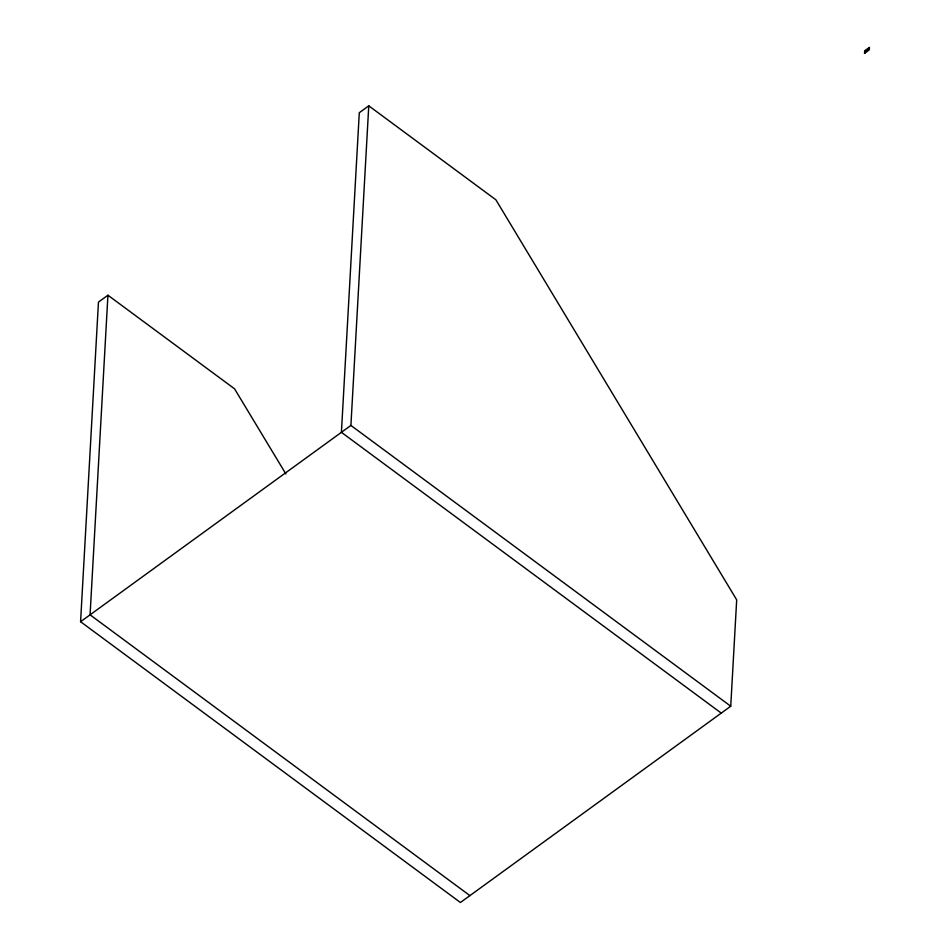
<?xml version="1.0" encoding="UTF-8"?>
<svg xmlns="http://www.w3.org/2000/svg" width="950" height="950" viewBox="0 0 950 950"><rect width="100%" height="100%" fill="white"/><g stroke="black" fill="none" stroke-linecap="round" stroke-linejoin="round"><path stroke-width="1.43" d="M721.252 713.106L341.418 432.321L359.29 112.718L368.766 105.83L495.876 199.785L736.689 599.854L730.74 706.218L460.418 902.5L80.584 621.716L98.456 302.112L107.932 295.224L234.543 388.811L285.879 473.955M107.932 295.224L90.072 614.828L469.906 895.613M80.584 621.716L350.906 425.434L368.766 105.83M864.547 53.248L864.69 50.706L869.416 47.5L869.286 49.804L864.547 53.248L869.416 47.5M350.906 425.434L730.74 706.218"/></g></svg>
